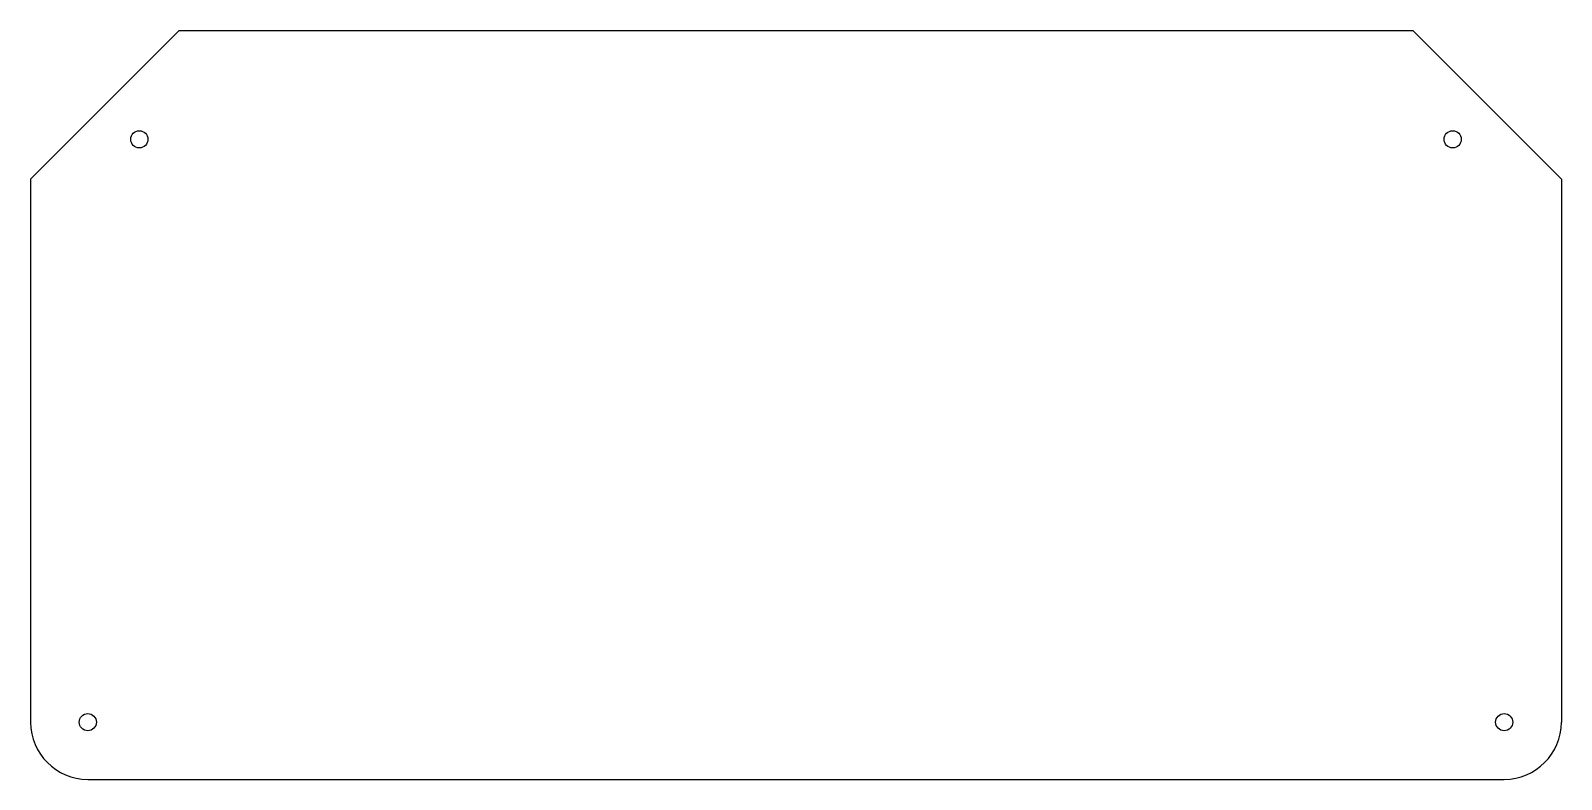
# Model space of a CAD drawing. Header units: millimetres. Extents: x 6 to 274, y 5 to 136.
import ezdxf

# ---------------------------------------------------------------- set-up
doc = ezdxf.new("R2010")
doc.units = ezdxf.units.MM

msp = doc.modelspace()

# ---------------------------------------------------------------- linework, layer by layer
at = {"color": 7, "linetype": 'Continuous', "lineweight": 25}
for p, q in [((6.41, 110.24), (32.41, 136.24)), ((32.41, 136.24), (248.17, 136.24)), ((248.17, 136.24), (274.17, 110.24)), ((6.41, 110.24), (6.41, 15.29)), ((274.17, 110.24), (274.17, 15.29)), ((16.41, 5.29), (264.17, 5.29))]:
    msp.add_line(p, q, dxfattribs=at)
for centre in [(25.42, 117.23), (255.16, 117.23), (16.41, 15.29), (264.17, 15.29)]:
    msp.add_circle(centre, 1.5, dxfattribs=at)
for centre, start, end in [((16.41, 15.29), 180, 270), ((264.17, 15.29), 270, 0)]:
    msp.add_arc(centre, 10, start, end, dxfattribs=at)

doc.saveas('drawing.dxf')
